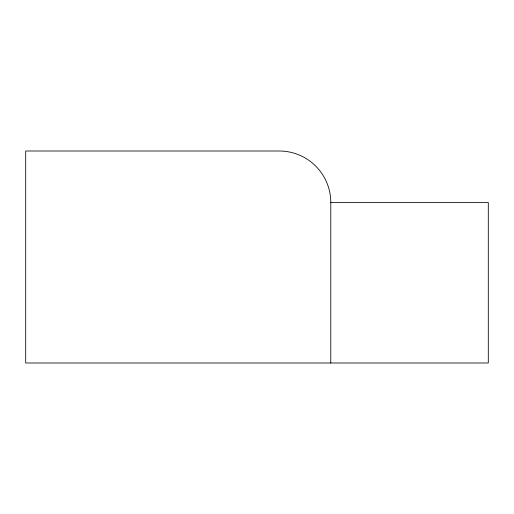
<?xml version="1.0" encoding="UTF-8"?>
<svg xmlns="http://www.w3.org/2000/svg" width="514" height="514" viewBox="0 0 514 514"><rect width="100%" height="100%" fill="white"/><g stroke="black" fill="none" stroke-linecap="round" stroke-linejoin="round"><path stroke-width="0.77" d="M330.791 202.516L488.3 202.516L488.3 362.993L25.7 362.993L25.7 151.007L279.282 151.007A51.509 51.509 0 0 1 330.791 202.516L330.791 362.993"/></g></svg>
